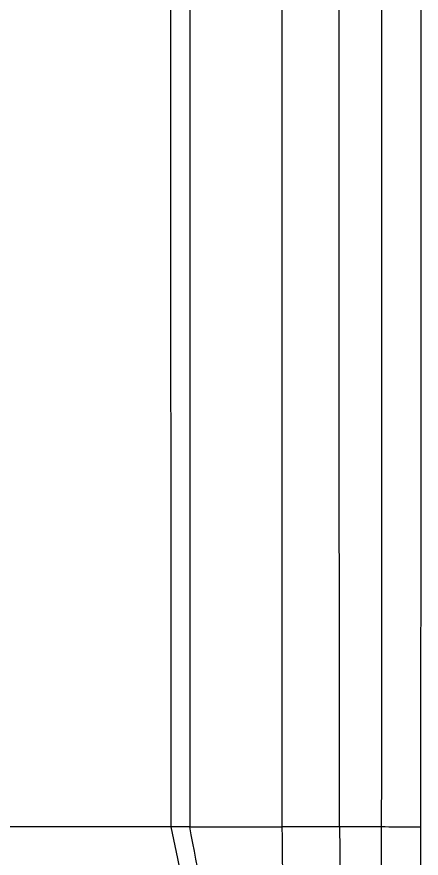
# Model space of a CAD drawing. Extents: x 939 to 1039, y 781 to 934.
# Drawn here: x 947.254 to 948.996, y 842.11 to 845.734 of the extents above; entities that cross this region are included whole.
import ezdxf

# ---------------------------------------------------------------- set-up
doc = ezdxf.new("R2010")
doc.units = 0
doc.header["$MEASUREMENT"] = 0
doc.layers.add('1', color=4, linetype='Continuous')

# ---------------------------------------------------------------- blocks, each defined once
blk = doc.blocks.new('Envoy')
at = {"layer": '1', "color": 3, "linetype": 'Continuous', "lineweight": 25}
for p, q in [((9.2644, 43.0703), (9.2643, 48.0996)), ((9.345, 48.0996), (9.345, 43.0703)), ((9.7436, 43.0703), (9.7436, 48.0996)), ((9.1984, 43.0703), (6.2212, 43.0702)), ((9.2643, 43.0703), (9.1984, 43.0703)), ((9.345, 43.0703), (9.7436, 43.0703)), ((10.1721, 43.0697), (9.9911, 43.07))]:
    blk.add_line(p, q, dxfattribs=at)
for points, knots in [([(9.9911, 43.07), (9.9905, 43.4961), (9.9895, 44.3344), (9.9892, 45.5849), (9.9895, 46.8354), (9.9905, 47.6738), (9.9911, 48.0999)], [0, 0, 0, 0, 0.254167, 0.5, 0.745833, 1, 1, 1, 1]), ([(10.1721, 43.0697), (10.1728, 43.9083), (10.1741, 45.5852), (10.1728, 47.262), (10.1721, 48.1002)], [0, 0, 0, 0, 0.500129, 1, 1, 1, 1]), ([(10.341, 43.0682), (10.3415, 43.6263), (10.3424, 44.7463), (10.3424, 46.4241), (10.3415, 47.5438), (10.341, 48.1016)], [0, 0, 0, 0, 0.332613, 0.667519, 1, 1, 1, 1]), ([(9.2643, 43.0703), (9.2939, 42.9241), (9.3533, 42.6306), (9.4384, 42.1881), (9.5133, 41.7423), (9.5665, 41.3409), (9.597, 40.9844), (9.6024, 40.6739), (9.5876, 40.3644), (9.5508, 40.0596), (9.4909, 39.7632), (9.4131, 39.5037), (9.3215, 39.2833), (9.2217, 39.1015), (9.1052, 38.9415), (8.9598, 38.793), (8.7847, 38.6683), (8.5831, 38.5764), (8.3641, 38.5167), (8.129, 38.4864), (7.8777, 38.4789), (7.623, 38.4851), (7.3638, 38.4977), (7.1895, 38.5048), (7.1017, 38.5084)], [0, 0, 0, 0, 0.060064, 0.120505, 0.181313, 0.241973, 0.283616, 0.325879, 0.368532, 0.411552, 0.454927, 0.49866, 0.531718, 0.564893, 0.598018, 0.630905, 0.673959, 0.715826, 0.756549, 0.804535, 0.852361, 0.900692, 0.949907, 1, 1, 1, 1]), ([(9.9911, 43.07), (9.992, 42.7211), (9.9938, 42.0254), (9.9935, 41.1544), (9.9926, 40.4523), (9.9827, 40.0062), (9.9572, 39.6464), (9.9269, 39.3771), (9.8829, 39.1108), (9.8232, 38.8513), (9.7462, 38.6046), (9.6521, 38.3793), (9.5428, 38.1836), (9.4222, 38.022), (9.294, 37.8937), (9.1614, 37.7938), (9.0266, 37.7169), (8.8464, 37.6384), (8.6216, 37.574), (8.3529, 37.5296), (8.0836, 37.5044), (7.9014, 37.4964), (7.8108, 37.4924)], [0, 0, 0, 0, 0.120984, 0.241277, 0.302069, 0.364593, 0.396089, 0.427755, 0.459644, 0.491887, 0.524528, 0.557474, 0.590506, 0.6234, 0.656043, 0.688411, 0.72054, 0.752409, 0.815474, 0.877758, 0.939226, 1, 1, 1, 1]), ([(8.0418, 37.8558), (8.0747, 37.8577), (8.2055, 37.8653), (8.4239, 37.891), (8.6675, 37.9392), (8.8739, 38.008), (9.0442, 38.0908), (9.1928, 38.197), (9.318, 38.3249), (9.4201, 38.4669), (9.5097, 38.6372), (9.5848, 38.8341), (9.6451, 39.0535), (9.6944, 39.3069), (9.7308, 39.5929), (9.7541, 39.9076), (9.7657, 40.2311), (9.7687, 40.558), (9.7672, 41.0182), (9.7624, 41.6109), (9.7532, 42.339), (9.7468, 42.8259), (9.7436, 43.0703)], [0, 0, 0, 0, 0.024171, 0.096022, 0.167642, 0.214936, 0.261589, 0.307132, 0.340336, 0.372733, 0.404628, 0.436517, 0.468857, 0.501905, 0.542615, 0.58442, 0.627015, 0.670305, 0.713265, 0.808262, 0.903742, 1, 1, 1, 1]), ([(8.6241, 38.4167), (8.6667, 38.4377), (8.7807, 38.4939), (8.9536, 38.6192), (9.1218, 38.7843), (9.2564, 38.9667), (9.3613, 39.151), (9.4486, 39.3508), (9.5267, 39.5844), (9.5914, 39.8518), (9.6385, 40.1522), (9.6642, 40.4572), (9.6698, 40.7646), (9.6571, 41.0692), (9.6185, 41.4633), (9.5522, 41.9442), (9.4529, 42.5105), (9.3808, 42.8846), (9.345, 43.0703)], [0, 0, 0, 0, 0.035454, 0.094773, 0.155803, 0.202076, 0.248296, 0.294124, 0.339353, 0.398795, 0.457416, 0.51544, 0.572734, 0.629541, 0.684323, 0.790734, 0.896126, 1, 1, 1, 1]), ([(9.345, 43.0703), (9.3361, 43.0703), (9.3184, 43.0703), (9.2823, 43.0703), (9.2643, 43.0703)], [0, 0, 0, 0, 0.499971, 1, 1, 1, 1]), ([(9.5686, 36.3427), (9.5904, 36.3642), (9.6341, 36.4072), (9.6996, 36.4784), (9.7648, 36.5596), (9.829, 36.6584), (9.8908, 36.7863), (9.9483, 36.9519), (10.0004, 37.1545), (10.0465, 37.392), (10.0851, 37.6631), (10.1149, 37.9652), (10.1353, 38.2932), (10.148, 38.6537), (10.1547, 39.0412), (10.1583, 39.4509), (10.1609, 39.865), (10.1636, 40.2812), (10.1661, 40.6982), (10.1687, 41.3008), (10.1708, 42.0912), (10.1717, 42.7427), (10.1721, 43.0697)], [0, 0, 0, 0, 0.042241, 0.08439, 0.126406, 0.168067, 0.209261, 0.250182, 0.291055, 0.331755, 0.372299, 0.412804, 0.453512, 0.494639, 0.541227, 0.588214, 0.635476, 0.682886, 0.730374, 0.777774, 0.888483, 1, 1, 1, 1]), ([(9.6876, 36.1236), (9.7089, 36.1449), (9.7517, 36.1877), (9.8159, 36.259), (9.8802, 36.3412), (9.9442, 36.4431), (10.0069, 36.5779), (10.0617, 36.74), (10.1085, 36.9176), (10.1479, 37.0995), (10.1841, 37.3031), (10.2164, 37.5276), (10.2442, 37.7713), (10.2673, 38.031), (10.2855, 38.3024), (10.3016, 38.6262), (10.3142, 39.0018), (10.3231, 39.4259), (10.3288, 39.8492), (10.3325, 40.2712), (10.335, 40.6915), (10.3376, 41.2963), (10.3397, 42.0884), (10.3406, 42.7409), (10.341, 43.0682)], [0, 0, 0, 0, 0.041131, 0.082408, 0.123998, 0.165945, 0.208239, 0.250676, 0.282545, 0.314432, 0.346333, 0.378286, 0.410271, 0.442246, 0.474149, 0.505926, 0.553106, 0.599957, 0.646558, 0.692933, 0.739105, 0.785057, 0.892197, 1, 1, 1, 1]), ([(9.9864, 43.07), (9.958, 43.07), (9.9012, 43.0701), (9.83, 43.0702), (9.7735, 43.0703), (9.7536, 43.0703), (9.7436, 43.0703)], [0, 0, 0, 0, 0.250061, 0.499975, 0.749899, 1, 1, 1, 1]), ([(9.9911, 43.07), (9.9903, 43.07), (9.9887, 43.07), (9.9872, 43.07), (9.9864, 43.07)], [0, 0, 0, 0, 0.500016, 1, 1, 1, 1]), ([(10.341, 43.0682), (10.3354, 43.0684), (10.3242, 43.0687), (10.2855, 43.0691), (10.2345, 43.0694), (10.1929, 43.0696), (10.1721, 43.0697)], [0, 0, 0, 0, 0.250004, 0.499999, 0.75, 1, 1, 1, 1])]:
    blk.add_open_spline(points, degree=3, knots=knots, dxfattribs=at)

msp = doc.modelspace()

# ---------------------------------------------------------------- block references
at = {"layer": '1'}
msp.add_blockref('Envoy', (938.6538, 799.1744), dxfattribs=at)

doc.saveas('drawing.dxf')
